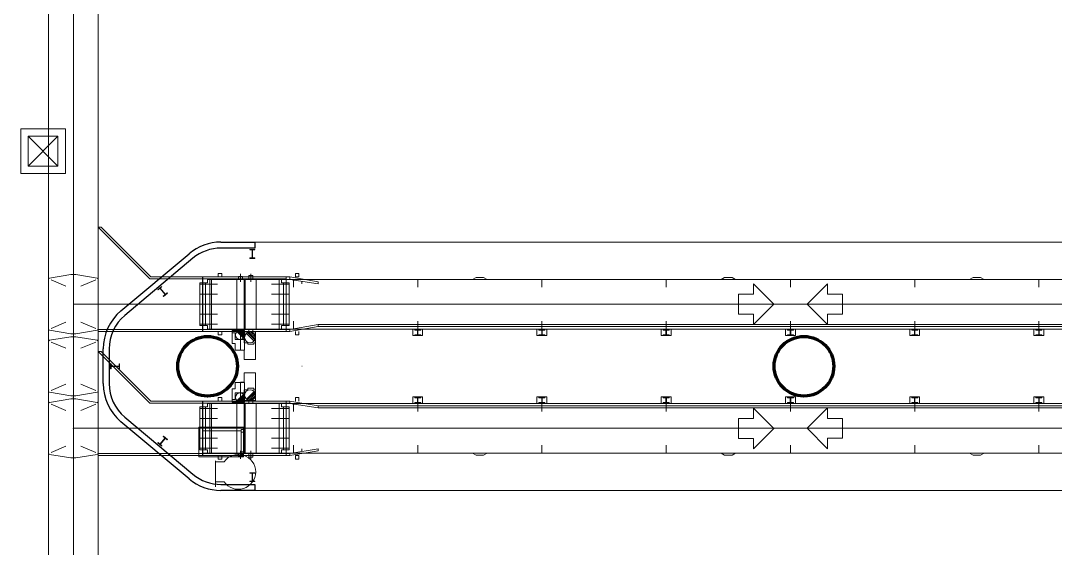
# Model space of a CAD drawing. Header units: metres. Extents: x 1807 to 3745, y 842 to 1968.
# Drawn here: x 3482.24 to 3503.06, y 1520.33 to 1530.96 of the extents above; entities that cross this region are included whole.
import ezdxf

# ---------------------------------------------------------------- set-up
doc = ezdxf.new("R2010")
doc.units = ezdxf.units.M
doc.header["$MEASUREMENT"] = 0
doc.layers.add('Level 1', color=7, linetype='Continuous', lineweight=0)

msp = doc.modelspace()

# ---------------------------------------------------------------- linework, layer by layer
at = {"layer": 'Level 1', "color": 7, "linetype": 'Continuous', "lineweight": 0}
for p, q in [((3482.8, 1576.091), (3482.8, 1451.2)), ((3483.8, 1576.091), (3483.8, 1451.2)), ((3482.24, 1528.78), (3483.14, 1528.78)), ((3482.24, 1527.88), (3482.24, 1528.78)), ((3482.39, 1528.63), (3482.99, 1528.03)), ((3482.99, 1528.63), (3482.39, 1528.03)), ((3483.14, 1528.78), (3483.14, 1527.88)), ((3483.14, 1527.88), (3482.24, 1527.88)), ((3484.84, 1525.76), (3483.8, 1526.8)), ((3483.857, 1526.8), (3483.8, 1526.8)), ((3484.857, 1525.8), (3483.857, 1526.8)), ((3486.27, 1526.5), (3511.63, 1526.5)), ((3484.257, 1525.116), (3485.627, 1526.266)), ((3482.8, 1524.751), (3482.8, 1525.749)), ((3483.25, 1525.845), (3482.821, 1525.773)), ((3482.85, 1525.738), (3483.15, 1525.611)), ((3483.35, 1525.845), (3483.25, 1525.845)), ((3483.299, 1525.874), (3483.301, 1525.876)), ((3483.301, 1525.874), (3483.299, 1525.876)), ((3483.35, 1525.845), (3483.779, 1525.773)), ((3483.75, 1525.738), (3483.45, 1525.611)), ((3483.8, 1524.751), (3483.8, 1525.749)), ((3483.8, 1524.751), (3483.8, 1525.749)), ((3485.18, 1525.76), (3484.84, 1525.76)), ((3485.18, 1525.8), (3484.857, 1525.8)), ((3485.9, 1525.8), (3485.18, 1525.8)), ((3485.9, 1525.76), (3485.18, 1525.76)), ((3485.9, 1525.8), (3487.654, 1525.8)), ((3485.9, 1524.7), (3485.9, 1525.8)), ((3485.9, 1525.76), (3487.59, 1525.76)), ((3485.997, 1525.75), (3486.047, 1525.75)), ((3485.997, 1525.68), (3485.997, 1525.75)), ((3511.853, 1525.75), (3486.047, 1525.75)), ((3486.215, 1525.8), (3486.215, 1525.87)), ((3486.215, 1525.87), (3486.285, 1525.87)), ((3486.285, 1525.8), (3486.285, 1525.87)), ((3486.589, 1525.76), (3486.739, 1525.76)), ((3486.624, 1525.81), (3486.704, 1525.81)), ((3486.624, 1525.81), (3486.624, 1525.76)), ((3486.704, 1525.81), (3486.704, 1525.76)), ((3486.768, 1525.76), (3486.968, 1525.76)), ((3486.828, 1525.83), (3486.828, 1525.76)), ((3486.828, 1525.83), (3486.908, 1525.83)), ((3486.908, 1525.83), (3486.908, 1525.76)), ((3487.489, 1525.75), (3487.439, 1525.75)), ((3487.489, 1525.68), (3487.489, 1525.75)), ((3487.654, 1525.8), (3488.228, 1525.7)), ((3487.654, 1525.8), (3487.654, 1525.75)), ((3488.228, 1525.66), (3487.654, 1525.75)), ((3487.728, 1525.75), (3487.728, 1525.59)), ((3487.768, 1525.8), (3487.768, 1525.87)), ((3487.768, 1525.87), (3487.838, 1525.87)), ((3487.768, 1525.8), (3487.838, 1525.8)), ((3487.838, 1525.8), (3487.838, 1525.87)), ((3487.898, 1525.7), (3487.898, 1525.66)), ((3488.228, 1525.7), (3488.228, 1525.66)), ((3490.228, 1525.75), (3490.228, 1525.59)), ((3491.334, 1525.75), (3491.403, 1525.79)), ((3491.553, 1525.79), (3491.403, 1525.79)), ((3491.553, 1525.79), (3491.623, 1525.75)), ((3492.728, 1525.75), (3492.728, 1525.59)), ((3495.228, 1525.75), (3495.228, 1525.59)), ((3496.334, 1525.75), (3496.403, 1525.79)), ((3496.553, 1525.79), (3496.403, 1525.79)), ((3496.553, 1525.79), (3496.623, 1525.75)), ((3497.728, 1525.75), (3497.728, 1525.59)), ((3500.228, 1525.75), (3500.228, 1525.59)), ((3501.403, 1525.79), (3501.334, 1525.75)), ((3501.403, 1525.79), (3501.553, 1525.79)), ((3501.623, 1525.75), (3501.553, 1525.79)), ((3502.728, 1525.75), (3502.728, 1525.59)), ((3485.847, 1525.68), (3485.847, 1524.82)), ((3485.847, 1525.68), (3485.997, 1525.68)), ((3485.847, 1525.65), (3486.197, 1525.65)), ((3487.639, 1525.65), (3487.289, 1525.65)), ((3487.639, 1525.68), (3487.489, 1525.68)), ((3487.639, 1524.82), (3487.639, 1525.68)), ((3496.984, 1525.662), (3497.394, 1525.252)), ((3496.984, 1525.452), (3496.984, 1525.662)), ((3485.847, 1525.45), (3486.197, 1525.45)), ((3487.639, 1525.45), (3487.289, 1525.45)), ((3496.684, 1525.052), (3496.684, 1525.452)), ((3496.684, 1525.452), (3496.984, 1525.452)), ((3483.299, 1525.251), (3483.301, 1525.249)), ((3483.299, 1525.249), (3483.301, 1525.251)), ((3483.299, 1525.249), (3483.301, 1525.251)), ((3483.301, 1525.249), (3483.299, 1525.251)), ((3485.179, 1525.251), (3485.181, 1525.249)), ((3485.179, 1525.249), (3485.181, 1525.251)), ((3485.847, 1525.25), (3486.197, 1525.25)), ((3487.639, 1525.25), (3487.289, 1525.25)), ((3496.984, 1524.842), (3497.394, 1525.252)), ((3482.85, 1524.762), (3483.15, 1524.889)), ((3483.75, 1524.762), (3483.45, 1524.889)), ((3485.847, 1525.05), (3486.197, 1525.05)), ((3487.639, 1525.05), (3487.289, 1525.05)), ((3487.728, 1524.91), (3487.728, 1524.75)), ((3490.228, 1524.91), (3490.228, 1524.75)), ((3492.728, 1524.91), (3492.728, 1524.75)), ((3495.228, 1524.91), (3495.228, 1524.75)), ((3496.684, 1525.052), (3496.984, 1525.052)), ((3496.984, 1524.842), (3496.984, 1525.052)), ((3497.728, 1524.91), (3497.728, 1524.75)), ((3500.228, 1524.91), (3500.228, 1524.75)), ((3502.728, 1524.91), (3502.728, 1524.75)), ((3483.25, 1524.655), (3482.821, 1524.727)), ((3483.35, 1524.655), (3483.25, 1524.655)), ((3483.35, 1524.655), (3483.779, 1524.727)), ((3485.18, 1524.74), (3483.8, 1524.74)), ((3485.18, 1524.7), (3483.8, 1524.7)), ((3485.9, 1524.74), (3485.18, 1524.74)), ((3485.9, 1524.7), (3485.18, 1524.7)), ((3485.847, 1524.85), (3486.197, 1524.85)), ((3485.847, 1524.82), (3485.997, 1524.82)), ((3485.9, 1524.74), (3487.654, 1524.74)), ((3485.9, 1524.7), (3487.654, 1524.7)), ((3485.997, 1524.82), (3485.997, 1524.75)), ((3485.997, 1524.75), (3486.047, 1524.75)), ((3511.853, 1524.75), (3486.047, 1524.75)), ((3486.215, 1524.7), (3486.215, 1524.63)), ((3486.285, 1524.7), (3486.285, 1524.63)), ((3486.744, 1524.72), (3486.494, 1524.72)), ((3486.494, 1524.72), (3486.494, 1524.67)), ((3486.554, 1524.67), (3486.494, 1524.67)), ((3486.554, 1524.67), (3486.554, 1524.538)), ((3486.589, 1524.74), (3486.739, 1524.74)), ((3486.721, 1524.568), (3486.592, 1524.697)), ((3486.733, 1524.585), (3486.609, 1524.709)), ((3486.624, 1524.74), (3486.624, 1524.72)), ((3486.741, 1524.607), (3486.63, 1524.717)), ((3486.744, 1524.633), (3486.657, 1524.72)), ((3486.964, 1524.69), (3486.664, 1524.69)), ((3486.664, 1524.69), (3486.664, 1524.63)), ((3486.704, 1524.74), (3486.704, 1524.72)), ((3486.744, 1524.72), (3486.744, 1524.538)), ((3486.768, 1524.74), (3486.968, 1524.74)), ((3486.936, 1524.508), (3486.782, 1524.662)), ((3486.951, 1524.529), (3486.803, 1524.677)), ((3486.828, 1524.74), (3486.828, 1524.69)), ((3486.961, 1524.554), (3486.828, 1524.687)), ((3486.964, 1524.587), (3486.861, 1524.69)), ((3486.908, 1524.74), (3486.908, 1524.69)), ((3486.964, 1524.69), (3486.964, 1524.472)), ((3487.639, 1524.85), (3487.289, 1524.85)), ((3487.489, 1524.75), (3487.439, 1524.75)), ((3487.639, 1524.82), (3487.489, 1524.82)), ((3487.489, 1524.82), (3487.489, 1524.75)), ((3487.654, 1524.74), (3488.228, 1524.84)), ((3488.228, 1524.8), (3487.654, 1524.7)), ((3487.654, 1524.74), (3487.654, 1524.7)), ((3487.768, 1524.7), (3487.768, 1524.63)), ((3487.838, 1524.7), (3487.838, 1524.63)), ((3507.818, 1524.84), (3488.228, 1524.84)), ((3488.228, 1524.84), (3488.228, 1524.8)), ((3507.228, 1524.8), (3488.228, 1524.8)), ((3490.128, 1524.616), (3490.128, 1524.75)), ((3490.128, 1524.75), (3490.328, 1524.75)), ((3490.168, 1524.74), (3490.288, 1524.74)), ((3490.168, 1524.74), (3490.168, 1524.73)), ((3490.168, 1524.73), (3490.223, 1524.73)), ((3490.188, 1524.75), (3490.188, 1524.74)), ((3490.223, 1524.73), (3490.223, 1524.636)), ((3490.233, 1524.73), (3490.288, 1524.73)), ((3490.233, 1524.73), (3490.233, 1524.636)), ((3490.268, 1524.75), (3490.268, 1524.74)), ((3490.288, 1524.74), (3490.288, 1524.73)), ((3490.328, 1524.616), (3490.328, 1524.75)), ((3492.628, 1524.616), (3492.628, 1524.75)), ((3492.628, 1524.75), (3492.828, 1524.75)), ((3492.668, 1524.74), (3492.788, 1524.74)), ((3492.668, 1524.74), (3492.668, 1524.73)), ((3492.668, 1524.73), (3492.723, 1524.73)), ((3492.688, 1524.75), (3492.688, 1524.74)), ((3492.723, 1524.73), (3492.723, 1524.636)), ((3492.733, 1524.73), (3492.788, 1524.73)), ((3492.733, 1524.73), (3492.733, 1524.636)), ((3492.768, 1524.75), (3492.768, 1524.74)), ((3492.788, 1524.74), (3492.788, 1524.73)), ((3492.828, 1524.616), (3492.828, 1524.75)), ((3495.128, 1524.616), (3495.128, 1524.75)), ((3495.128, 1524.75), (3495.328, 1524.75)), ((3495.168, 1524.74), (3495.288, 1524.74)), ((3495.168, 1524.74), (3495.168, 1524.73)), ((3495.168, 1524.73), (3495.223, 1524.73)), ((3495.188, 1524.75), (3495.188, 1524.74)), ((3495.223, 1524.73), (3495.223, 1524.636)), ((3495.233, 1524.73), (3495.288, 1524.73)), ((3495.233, 1524.73), (3495.233, 1524.636)), ((3495.268, 1524.75), (3495.268, 1524.74)), ((3495.288, 1524.74), (3495.288, 1524.73)), ((3495.328, 1524.616), (3495.328, 1524.75)), ((3497.628, 1524.616), (3497.628, 1524.75)), ((3497.628, 1524.75), (3497.828, 1524.75)), ((3497.668, 1524.74), (3497.788, 1524.74)), ((3497.668, 1524.74), (3497.668, 1524.73)), ((3497.668, 1524.73), (3497.723, 1524.73)), ((3497.688, 1524.75), (3497.688, 1524.74)), ((3497.723, 1524.73), (3497.723, 1524.636)), ((3497.733, 1524.73), (3497.788, 1524.73)), ((3497.733, 1524.73), (3497.733, 1524.636)), ((3497.768, 1524.75), (3497.768, 1524.74)), ((3497.788, 1524.74), (3497.788, 1524.73)), ((3497.828, 1524.616), (3497.828, 1524.75)), ((3500.128, 1524.616), (3500.128, 1524.75)), ((3500.128, 1524.75), (3500.328, 1524.75)), ((3500.168, 1524.74), (3500.288, 1524.74)), ((3500.168, 1524.74), (3500.168, 1524.73)), ((3500.168, 1524.73), (3500.223, 1524.73)), ((3500.188, 1524.75), (3500.188, 1524.74)), ((3500.223, 1524.73), (3500.223, 1524.636)), ((3500.233, 1524.73), (3500.288, 1524.73)), ((3500.233, 1524.73), (3500.233, 1524.636)), ((3500.268, 1524.75), (3500.268, 1524.74)), ((3500.288, 1524.74), (3500.288, 1524.73)), ((3500.328, 1524.616), (3500.328, 1524.75)), ((3502.628, 1524.616), (3502.628, 1524.75)), ((3502.628, 1524.75), (3502.828, 1524.75)), ((3502.668, 1524.74), (3502.788, 1524.74)), ((3502.668, 1524.74), (3502.668, 1524.73)), ((3502.668, 1524.73), (3502.723, 1524.73)), ((3502.688, 1524.75), (3502.688, 1524.74)), ((3502.723, 1524.73), (3502.723, 1524.636)), ((3502.733, 1524.73), (3502.788, 1524.73)), ((3502.733, 1524.73), (3502.733, 1524.636)), ((3502.768, 1524.75), (3502.768, 1524.74)), ((3502.788, 1524.74), (3502.788, 1524.73)), ((3502.828, 1524.616), (3502.828, 1524.75)), ((3482.8, 1523.501), (3482.8, 1524.499)), ((3483.25, 1524.595), (3482.821, 1524.523)), ((3482.85, 1524.488), (3483.15, 1524.361)), ((3483.35, 1524.595), (3483.25, 1524.595)), ((3483.299, 1524.624), (3483.301, 1524.626)), ((3483.301, 1524.624), (3483.299, 1524.626)), ((3483.35, 1524.595), (3483.779, 1524.523)), ((3483.75, 1524.488), (3483.45, 1524.361)), ((3483.8, 1523.501), (3483.8, 1524.499)), ((3483.8, 1523.501), (3483.8, 1524.499)), ((3486.215, 1524.63), (3486.285, 1524.63)), ((3486.744, 1524.538), (3486.554, 1524.538)), ((3486.736, 1524.63), (3486.664, 1524.63)), ((3486.736, 1524.63), (3486.736, 1524.472)), ((3486.808, 1524.472), (3486.736, 1524.472)), ((3486.808, 1524.472), (3486.808, 1524.442)), ((3486.964, 1524.472), (3486.928, 1524.472)), ((3486.928, 1524.472), (3486.928, 1524.442)), ((3487.768, 1524.63), (3487.838, 1524.63)), ((3490.128, 1524.616), (3490.328, 1524.616)), ((3490.168, 1524.636), (3490.168, 1524.626)), ((3490.168, 1524.636), (3490.223, 1524.636)), ((3490.168, 1524.626), (3490.288, 1524.626)), ((3490.233, 1524.636), (3490.288, 1524.636)), ((3490.288, 1524.636), (3490.288, 1524.626)), ((3492.628, 1524.616), (3492.828, 1524.616)), ((3492.668, 1524.636), (3492.668, 1524.626)), ((3492.668, 1524.636), (3492.723, 1524.636)), ((3492.668, 1524.626), (3492.788, 1524.626)), ((3492.733, 1524.636), (3492.788, 1524.636)), ((3492.788, 1524.636), (3492.788, 1524.626)), ((3495.128, 1524.616), (3495.328, 1524.616)), ((3495.168, 1524.636), (3495.168, 1524.626)), ((3495.168, 1524.636), (3495.223, 1524.636)), ((3495.168, 1524.626), (3495.288, 1524.626)), ((3495.233, 1524.636), (3495.288, 1524.636)), ((3495.288, 1524.636), (3495.288, 1524.626)), ((3497.628, 1524.616), (3497.828, 1524.616)), ((3497.668, 1524.636), (3497.668, 1524.626)), ((3497.668, 1524.636), (3497.723, 1524.636)), ((3497.668, 1524.626), (3497.788, 1524.626)), ((3497.733, 1524.636), (3497.788, 1524.636)), ((3497.788, 1524.636), (3497.788, 1524.626)), ((3500.128, 1524.616), (3500.328, 1524.616)), ((3500.168, 1524.636), (3500.168, 1524.626)), ((3500.168, 1524.636), (3500.223, 1524.636)), ((3500.168, 1524.626), (3500.288, 1524.626)), ((3500.233, 1524.636), (3500.288, 1524.636)), ((3500.288, 1524.636), (3500.288, 1524.626)), ((3502.628, 1524.616), (3502.828, 1524.616)), ((3502.668, 1524.636), (3502.668, 1524.626)), ((3502.668, 1524.636), (3502.723, 1524.636)), ((3502.668, 1524.626), (3502.788, 1524.626)), ((3502.733, 1524.636), (3502.788, 1524.636)), ((3502.788, 1524.636), (3502.788, 1524.626)), ((3484.84, 1523.26), (3483.8, 1524.3)), ((3483.857, 1524.3), (3483.8, 1524.3)), ((3484.857, 1523.3), (3483.857, 1524.3)), ((3483.9, 1523.65), (3483.9, 1524.35)), ((3486.928, 1524.442), (3486.808, 1524.442)), ((3483.299, 1523.999), (3483.301, 1524.001)), ((3483.301, 1523.999), (3483.299, 1524.001)), ((3487.899, 1524.001), (3487.901, 1523.999)), ((3487.899, 1523.999), (3487.901, 1524.001)), ((3482.85, 1523.512), (3483.15, 1523.639)), ((3483.75, 1523.512), (3483.45, 1523.639)), ((3483.25, 1523.405), (3482.821, 1523.477)), ((3483.35, 1523.405), (3483.779, 1523.477)), ((3486.744, 1523.462), (3486.554, 1523.462)), ((3486.554, 1523.33), (3486.554, 1523.462)), ((3486.721, 1523.432), (3486.592, 1523.303)), ((3486.733, 1523.414), (3486.609, 1523.291)), ((3486.736, 1523.37), (3486.736, 1523.528)), ((3486.808, 1523.528), (3486.736, 1523.528)), ((3486.744, 1523.28), (3486.744, 1523.462)), ((3486.936, 1523.492), (3486.782, 1523.337)), ((3486.951, 1523.471), (3486.803, 1523.323)), ((3486.928, 1523.558), (3486.808, 1523.558)), ((3486.808, 1523.528), (3486.808, 1523.558)), ((3486.961, 1523.446), (3486.828, 1523.313)), ((3486.964, 1523.413), (3486.861, 1523.31)), ((3486.928, 1523.528), (3486.928, 1523.558)), ((3486.964, 1523.528), (3486.928, 1523.528)), ((3486.964, 1523.31), (3486.964, 1523.528)), ((3482.8, 1522.251), (3482.8, 1523.249)), ((3483.25, 1523.345), (3482.821, 1523.273)), ((3482.85, 1523.238), (3483.15, 1523.111)), ((3483.35, 1523.405), (3483.25, 1523.405)), ((3483.35, 1523.345), (3483.25, 1523.345)), ((3483.299, 1523.374), (3483.301, 1523.376)), ((3483.301, 1523.374), (3483.299, 1523.376)), ((3483.35, 1523.345), (3483.779, 1523.273)), ((3483.75, 1523.238), (3483.45, 1523.111)), ((3483.8, 1522.251), (3483.8, 1523.249)), ((3483.8, 1522.251), (3483.8, 1523.249)), ((3485.18, 1523.26), (3484.84, 1523.26)), ((3485.18, 1523.3), (3484.857, 1523.3)), ((3485.9, 1523.3), (3485.18, 1523.3)), ((3485.9, 1523.26), (3485.18, 1523.26)), ((3485.9, 1523.3), (3487.654, 1523.3)), ((3485.9, 1522.2), (3485.9, 1523.3)), ((3485.9, 1523.26), (3487.654, 1523.26)), ((3485.997, 1523.25), (3486.047, 1523.25)), ((3485.997, 1523.18), (3485.997, 1523.25)), ((3486.047, 1523.25), (3487.462, 1523.25)), ((3486.215, 1523.3), (3486.215, 1523.37)), ((3486.215, 1523.37), (3486.285, 1523.37)), ((3486.285, 1523.3), (3486.285, 1523.37)), ((3486.554, 1523.33), (3486.494, 1523.33)), ((3486.494, 1523.28), (3486.494, 1523.33)), ((3486.744, 1523.28), (3486.494, 1523.28)), ((3486.589, 1523.26), (3486.739, 1523.26)), ((3486.624, 1523.26), (3486.624, 1523.28)), ((3486.741, 1523.393), (3486.63, 1523.283)), ((3486.744, 1523.366), (3486.657, 1523.28)), ((3486.736, 1523.37), (3486.664, 1523.37)), ((3486.664, 1523.31), (3486.664, 1523.37)), ((3486.964, 1523.31), (3486.664, 1523.31)), ((3486.704, 1523.26), (3486.704, 1523.28)), ((3486.768, 1523.26), (3486.968, 1523.26)), ((3486.828, 1523.26), (3486.828, 1523.31)), ((3486.908, 1523.26), (3486.908, 1523.31)), ((3487.489, 1523.25), (3487.439, 1523.25)), ((3511.853, 1523.25), (3487.489, 1523.25)), ((3487.489, 1523.18), (3487.489, 1523.25)), ((3487.654, 1523.3), (3488.228, 1523.2)), ((3487.654, 1523.3), (3487.654, 1523.25)), ((3488.228, 1523.16), (3487.654, 1523.25)), ((3487.728, 1523.09), (3487.728, 1523.25)), ((3487.768, 1523.3), (3487.768, 1523.37)), ((3487.768, 1523.37), (3487.838, 1523.37)), ((3487.838, 1523.3), (3487.838, 1523.37)), ((3507.228, 1523.2), (3488.228, 1523.2)), ((3488.228, 1523.2), (3488.228, 1523.16)), ((3490.128, 1523.384), (3490.128, 1523.25)), ((3490.128, 1523.384), (3490.328, 1523.384)), ((3490.128, 1523.25), (3490.328, 1523.25)), ((3490.168, 1523.374), (3490.288, 1523.374)), ((3490.168, 1523.364), (3490.168, 1523.374)), ((3490.168, 1523.364), (3490.223, 1523.364)), ((3490.168, 1523.27), (3490.223, 1523.27)), ((3490.168, 1523.26), (3490.168, 1523.27)), ((3490.168, 1523.26), (3490.288, 1523.26)), ((3490.188, 1523.25), (3490.188, 1523.26)), ((3490.223, 1523.27), (3490.223, 1523.364)), ((3490.228, 1523.09), (3490.228, 1523.25)), ((3490.233, 1523.364), (3490.288, 1523.364)), ((3490.233, 1523.27), (3490.233, 1523.364)), ((3490.233, 1523.27), (3490.288, 1523.27)), ((3490.268, 1523.25), (3490.268, 1523.26)), ((3490.288, 1523.364), (3490.288, 1523.374)), ((3490.288, 1523.26), (3490.288, 1523.27)), ((3490.328, 1523.384), (3490.328, 1523.25)), ((3492.628, 1523.384), (3492.628, 1523.25)), ((3492.628, 1523.384), (3492.828, 1523.384)), ((3492.628, 1523.25), (3492.828, 1523.25)), ((3492.668, 1523.374), (3492.788, 1523.374)), ((3492.668, 1523.364), (3492.668, 1523.374)), ((3492.668, 1523.364), (3492.723, 1523.364)), ((3492.668, 1523.27), (3492.723, 1523.27)), ((3492.668, 1523.26), (3492.668, 1523.27)), ((3492.668, 1523.26), (3492.788, 1523.26)), ((3492.688, 1523.25), (3492.688, 1523.26)), ((3492.723, 1523.27), (3492.723, 1523.364)), ((3492.728, 1523.09), (3492.728, 1523.25)), ((3492.733, 1523.364), (3492.788, 1523.364)), ((3492.733, 1523.27), (3492.733, 1523.364)), ((3492.733, 1523.27), (3492.788, 1523.27)), ((3492.768, 1523.25), (3492.768, 1523.26)), ((3492.788, 1523.364), (3492.788, 1523.374)), ((3492.788, 1523.26), (3492.788, 1523.27)), ((3492.828, 1523.384), (3492.828, 1523.25)), ((3495.128, 1523.384), (3495.128, 1523.25)), ((3495.128, 1523.384), (3495.328, 1523.384)), ((3495.128, 1523.25), (3495.328, 1523.25)), ((3495.168, 1523.374), (3495.288, 1523.374)), ((3495.168, 1523.364), (3495.168, 1523.374)), ((3495.168, 1523.364), (3495.223, 1523.364)), ((3495.168, 1523.27), (3495.223, 1523.27)), ((3495.168, 1523.26), (3495.168, 1523.27)), ((3495.168, 1523.26), (3495.288, 1523.26)), ((3495.188, 1523.25), (3495.188, 1523.26)), ((3495.223, 1523.27), (3495.223, 1523.364)), ((3495.228, 1523.09), (3495.228, 1523.25)), ((3495.233, 1523.364), (3495.288, 1523.364)), ((3495.233, 1523.27), (3495.233, 1523.364)), ((3495.233, 1523.27), (3495.288, 1523.27)), ((3495.268, 1523.25), (3495.268, 1523.26)), ((3495.288, 1523.364), (3495.288, 1523.374)), ((3495.288, 1523.26), (3495.288, 1523.27)), ((3495.328, 1523.384), (3495.328, 1523.25)), ((3497.628, 1523.384), (3497.628, 1523.25)), ((3497.628, 1523.384), (3497.828, 1523.384)), ((3497.628, 1523.25), (3497.828, 1523.25)), ((3497.668, 1523.374), (3497.788, 1523.374)), ((3497.668, 1523.364), (3497.668, 1523.374)), ((3497.668, 1523.364), (3497.723, 1523.364)), ((3497.668, 1523.27), (3497.723, 1523.27)), ((3497.668, 1523.26), (3497.668, 1523.27)), ((3497.668, 1523.26), (3497.788, 1523.26)), ((3497.688, 1523.25), (3497.688, 1523.26)), ((3497.723, 1523.27), (3497.723, 1523.364)), ((3497.728, 1523.09), (3497.728, 1523.25)), ((3497.733, 1523.364), (3497.788, 1523.364)), ((3497.733, 1523.27), (3497.733, 1523.364)), ((3497.733, 1523.27), (3497.788, 1523.27)), ((3497.768, 1523.25), (3497.768, 1523.26)), ((3497.788, 1523.364), (3497.788, 1523.374)), ((3497.788, 1523.26), (3497.788, 1523.27)), ((3497.828, 1523.384), (3497.828, 1523.25)), ((3500.128, 1523.384), (3500.128, 1523.25)), ((3500.128, 1523.384), (3500.328, 1523.384)), ((3500.128, 1523.25), (3500.328, 1523.25)), ((3500.168, 1523.374), (3500.288, 1523.374)), ((3500.168, 1523.364), (3500.168, 1523.374)), ((3500.168, 1523.364), (3500.223, 1523.364)), ((3500.168, 1523.27), (3500.223, 1523.27)), ((3500.168, 1523.26), (3500.168, 1523.27)), ((3500.168, 1523.26), (3500.288, 1523.26)), ((3500.188, 1523.25), (3500.188, 1523.26)), ((3500.223, 1523.27), (3500.223, 1523.364)), ((3500.228, 1523.09), (3500.228, 1523.25)), ((3500.233, 1523.364), (3500.288, 1523.364)), ((3500.233, 1523.27), (3500.233, 1523.364)), ((3500.233, 1523.27), (3500.288, 1523.27)), ((3500.268, 1523.25), (3500.268, 1523.26)), ((3500.288, 1523.364), (3500.288, 1523.374)), ((3500.288, 1523.26), (3500.288, 1523.27)), ((3500.328, 1523.384), (3500.328, 1523.25)), ((3502.628, 1523.384), (3502.628, 1523.25)), ((3502.628, 1523.384), (3502.828, 1523.384)), ((3502.628, 1523.25), (3502.828, 1523.25)), ((3502.668, 1523.374), (3502.788, 1523.374)), ((3502.668, 1523.364), (3502.668, 1523.374)), ((3502.668, 1523.364), (3502.723, 1523.364)), ((3502.668, 1523.27), (3502.723, 1523.27)), ((3502.668, 1523.26), (3502.668, 1523.27)), ((3502.668, 1523.26), (3502.788, 1523.26)), ((3502.688, 1523.25), (3502.688, 1523.26)), ((3502.723, 1523.27), (3502.723, 1523.364)), ((3502.728, 1523.09), (3502.728, 1523.25)), ((3502.733, 1523.364), (3502.788, 1523.364)), ((3502.733, 1523.27), (3502.733, 1523.364)), ((3502.733, 1523.27), (3502.788, 1523.27)), ((3502.768, 1523.25), (3502.768, 1523.26)), ((3502.788, 1523.364), (3502.788, 1523.374)), ((3502.788, 1523.26), (3502.788, 1523.27)), ((3502.828, 1523.384), (3502.828, 1523.25)), ((3485.847, 1522.32), (3485.847, 1523.18)), ((3485.847, 1523.18), (3485.997, 1523.18)), ((3485.847, 1523.15), (3486.197, 1523.15)), ((3487.639, 1523.15), (3487.289, 1523.15)), ((3487.639, 1523.18), (3487.489, 1523.18)), ((3487.639, 1523.18), (3487.639, 1522.32)), ((3507.818, 1523.16), (3488.228, 1523.16)), ((3496.984, 1523.158), (3497.394, 1522.748)), ((3496.984, 1523.158), (3496.984, 1522.948)), ((3485.627, 1521.734), (3484.257, 1522.884)), ((3485.847, 1522.95), (3486.197, 1522.95)), ((3487.639, 1522.95), (3487.289, 1522.95)), ((3496.684, 1522.948), (3496.684, 1522.548)), ((3496.684, 1522.948), (3496.984, 1522.948)), ((3483.299, 1522.751), (3483.301, 1522.749)), ((3483.299, 1522.749), (3483.301, 1522.751)), ((3483.299, 1522.749), (3483.301, 1522.751)), ((3483.301, 1522.749), (3483.299, 1522.751)), ((3485.179, 1522.751), (3485.181, 1522.749)), ((3485.179, 1522.749), (3485.181, 1522.751)), ((3485.847, 1522.75), (3486.197, 1522.75)), ((3485.9, 1522.25), (3485.9, 1522.7)), ((3485.9, 1522.7), (3486.675, 1522.7)), ((3486.725, 1522.725), (3486.675, 1522.725)), ((3486.675, 1522.725), (3486.675, 1522.675)), ((3486.675, 1522.275), (3486.675, 1522.675)), ((3486.675, 1522.675), (3486.725, 1522.675)), ((3486.725, 1522.675), (3486.725, 1522.725)), ((3487.639, 1522.75), (3487.289, 1522.75)), ((3496.984, 1522.338), (3497.394, 1522.748)), ((3482.85, 1522.262), (3483.15, 1522.389)), ((3483.75, 1522.262), (3483.45, 1522.389)), ((3485.847, 1522.55), (3486.197, 1522.55)), ((3487.639, 1522.55), (3487.289, 1522.55)), ((3487.728, 1522.25), (3487.728, 1522.41)), ((3490.228, 1522.25), (3490.228, 1522.41)), ((3492.728, 1522.25), (3492.728, 1522.41)), ((3495.228, 1522.25), (3495.228, 1522.41)), ((3496.684, 1522.548), (3496.984, 1522.548)), ((3496.984, 1522.548), (3496.984, 1522.338)), ((3497.728, 1522.25), (3497.728, 1522.41)), ((3500.228, 1522.25), (3500.228, 1522.41)), ((3502.728, 1522.25), (3502.728, 1522.41)), ((3483.25, 1522.155), (3482.821, 1522.226)), ((3483.35, 1522.155), (3483.779, 1522.226)), ((3485.18, 1522.24), (3483.8, 1522.24)), ((3485.18, 1522.2), (3483.8, 1522.2)), ((3485.9, 1522.24), (3485.18, 1522.24)), ((3485.9, 1522.2), (3485.18, 1522.2)), ((3485.847, 1522.35), (3486.197, 1522.35)), ((3485.847, 1522.32), (3485.997, 1522.32)), ((3485.9, 1522.25), (3486.675, 1522.25)), ((3485.9, 1522.24), (3487.654, 1522.24)), ((3485.9, 1522.2), (3487.654, 1522.2)), ((3485.997, 1522.32), (3485.997, 1522.25)), ((3485.997, 1522.25), (3486.047, 1522.25)), ((3511.853, 1522.25), (3486.047, 1522.25)), ((3486.07, 1522.25), (3487.462, 1522.25)), ((3486.215, 1522.2), (3486.215, 1522.13)), ((3486.285, 1522.2), (3486.285, 1522.13)), ((3486.589, 1522.24), (3486.739, 1522.24)), ((3486.624, 1522.19), (3486.624, 1522.24)), ((3486.624, 1522.19), (3486.704, 1522.19)), ((3486.675, 1522.225), (3486.675, 1522.275)), ((3486.675, 1522.275), (3486.725, 1522.275)), ((3486.725, 1522.225), (3486.675, 1522.225)), ((3486.704, 1522.19), (3486.704, 1522.24)), ((3486.725, 1522.275), (3486.725, 1522.225)), ((3486.768, 1522.24), (3486.968, 1522.24)), ((3486.828, 1522.17), (3486.828, 1522.24)), ((3486.828, 1522.17), (3486.908, 1522.17)), ((3486.908, 1522.17), (3486.908, 1522.24)), ((3487.639, 1522.35), (3487.289, 1522.35)), ((3487.489, 1522.25), (3487.439, 1522.25)), ((3487.639, 1522.32), (3487.489, 1522.32)), ((3487.489, 1522.32), (3487.489, 1522.25)), ((3487.654, 1522.24), (3488.228, 1522.34)), ((3488.228, 1522.3), (3487.654, 1522.2)), ((3487.654, 1522.24), (3487.654, 1522.2)), ((3487.768, 1522.2), (3487.838, 1522.2)), ((3487.768, 1522.2), (3487.768, 1522.13)), ((3487.838, 1522.2), (3487.838, 1522.13)), ((3487.898, 1522.3), (3487.898, 1522.34)), ((3488.228, 1522.34), (3488.228, 1522.3)), ((3491.334, 1522.25), (3491.403, 1522.21)), ((3491.553, 1522.21), (3491.403, 1522.21)), ((3491.553, 1522.21), (3491.623, 1522.25)), ((3496.334, 1522.25), (3496.403, 1522.21)), ((3496.553, 1522.21), (3496.403, 1522.21)), ((3496.553, 1522.21), (3496.623, 1522.25)), ((3501.403, 1522.21), (3501.334, 1522.25)), ((3501.403, 1522.21), (3501.553, 1522.21)), ((3501.623, 1522.25), (3501.553, 1522.21)), ((3483.35, 1522.155), (3483.25, 1522.155)), ((3486.215, 1522.13), (3486.285, 1522.13)), ((3487.768, 1522.13), (3487.838, 1522.13)), ((3511.63, 1521.5), (3486.27, 1521.5))]:
    msp.add_line(p, q, dxfattribs=at)
at = {"layer": 'Level 1', "color": 7, "linetype": 'Continuous', "lineweight": 0, "ltscale": 4}
for p, q in [((3483.3, 1576.091), (3483.3, 1451.2)), ((3485.902, 1525.8), (3485.902, 1524.715)), ((3486.047, 1525.75), (3486.047, 1524.75)), ((3486.078, 1525.75), (3486.078, 1524.75)), ((3486.589, 1525.75), (3486.589, 1524.75)), ((3486.664, 1525.7), (3486.664, 1525.864)), ((3486.739, 1525.75), (3486.739, 1524.75)), ((3486.755, 1525.75), (3486.755, 1524.75)), ((3486.868, 1525.7), (3486.868, 1525.864)), ((3486.981, 1525.75), (3486.981, 1524.75)), ((3487.439, 1524.75), (3487.439, 1525.75)), ((3487.584, 1524.7), (3487.584, 1525.785)), ((3485.957, 1525.68), (3485.957, 1524.82)), ((3487.529, 1524.82), (3487.529, 1525.68)), ((3498.473, 1525.66), (3498.063, 1525.25)), ((3498.473, 1525.45), (3498.473, 1525.66)), ((3498.773, 1525.45), (3498.473, 1525.45)), ((3498.773, 1525.05), (3498.773, 1525.45)), ((3483.3, 1525.25), (3485.18, 1525.25)), ((3485.18, 1525.25), (3512.72, 1525.25)), ((3498.473, 1524.84), (3498.063, 1525.25)), ((3498.473, 1524.84), (3498.473, 1525.05)), ((3498.773, 1525.05), (3498.473, 1525.05)), ((3486.494, 1524.67), (3486.494, 1524.458)), ((3486.554, 1524.458), (3486.494, 1524.458)), ((3486.554, 1524.458), (3486.554, 1524.326)), ((3486.664, 1524.63), (3486.664, 1524.322)), ((3486.744, 1524.326), (3486.744, 1524.538)), ((3486.964, 1524.134), (3486.964, 1524.472)), ((3486.554, 1524.326), (3486.744, 1524.326)), ((3486.736, 1524.322), (3486.664, 1524.322)), ((3486.736, 1524.322), (3486.736, 1524.134)), ((3486.736, 1524.134), (3486.964, 1524.134)), ((3486.736, 1523.866), (3486.964, 1523.866)), ((3486.736, 1523.678), (3486.736, 1523.866)), ((3486.964, 1523.866), (3486.964, 1523.528)), ((3486.554, 1523.674), (3486.744, 1523.674)), ((3486.554, 1523.542), (3486.554, 1523.674)), ((3486.664, 1523.37), (3486.664, 1523.678)), ((3486.736, 1523.678), (3486.664, 1523.678)), ((3486.744, 1523.674), (3486.744, 1523.462)), ((3486.494, 1523.33), (3486.494, 1523.542)), ((3486.554, 1523.542), (3486.494, 1523.542)), ((3485.902, 1522.2), (3485.902, 1523.285)), ((3486.047, 1522.25), (3486.047, 1523.25)), ((3486.078, 1522.25), (3486.078, 1523.25)), ((3486.589, 1522.25), (3486.589, 1523.25)), ((3486.739, 1522.25), (3486.739, 1523.25)), ((3486.755, 1522.25), (3486.755, 1523.25)), ((3486.981, 1522.25), (3486.981, 1523.25)), ((3487.439, 1523.25), (3487.439, 1522.25)), ((3487.584, 1523.3), (3487.584, 1522.215)), ((3485.957, 1522.32), (3485.957, 1523.18)), ((3487.529, 1523.18), (3487.529, 1522.32)), ((3498.473, 1523.16), (3498.063, 1522.75)), ((3498.473, 1523.16), (3498.473, 1522.95)), ((3498.773, 1522.95), (3498.473, 1522.95)), ((3498.773, 1522.95), (3498.773, 1522.55)), ((3483.3, 1522.75), (3485.18, 1522.75)), ((3485.18, 1522.75), (3512.72, 1522.75)), ((3498.473, 1522.34), (3498.063, 1522.75)), ((3498.473, 1522.55), (3498.473, 1522.34)), ((3498.773, 1522.55), (3498.473, 1522.55)), ((3486.664, 1522.3), (3486.664, 1522.136)), ((3486.868, 1522.3), (3486.868, 1522.136))]:
    msp.add_line(p, q, dxfattribs=at)
at = {"layer": 'Level 1', "color": 7, "linetype": 'Continuous', "lineweight": 13}
for p, q in [((3482.39, 1528.63), (3482.99, 1528.63)), ((3482.39, 1528.03), (3482.39, 1528.63)), ((3482.99, 1528.63), (3482.99, 1528.03)), ((3482.99, 1528.03), (3482.39, 1528.03)), ((3486.95, 1526.35), (3486.849, 1526.35)), ((3486.849, 1526.35), (3486.849, 1526.342)), ((3486.849, 1526.342), (3486.89, 1526.342)), ((3486.897, 1526.334), (3486.897, 1526.188)), ((3486.902, 1526.188), (3486.902, 1526.334)), ((3486.909, 1526.342), (3486.95, 1526.342)), ((3486.95, 1526.342), (3486.95, 1526.35)), ((3486.89, 1526.18), (3486.849, 1526.18)), ((3486.849, 1526.18), (3486.849, 1526.172)), ((3486.849, 1526.172), (3486.95, 1526.172)), ((3486.95, 1526.18), (3486.909, 1526.18)), ((3486.95, 1526.172), (3486.95, 1526.18)), ((3485.077, 1525.609), (3485, 1525.543)), ((3485, 1525.543), (3485.005, 1525.537)), ((3485.005, 1525.537), (3485.036, 1525.564)), ((3485.047, 1525.563), (3485.141, 1525.45)), ((3485.145, 1525.453), (3485.05, 1525.566)), ((3485.051, 1525.576), (3485.083, 1525.603)), ((3485.083, 1525.603), (3485.077, 1525.609)), ((3485.14, 1525.439), (3485.109, 1525.413)), ((3485.109, 1525.413), (3485.114, 1525.407)), ((3485.114, 1525.407), (3485.192, 1525.472)), ((3485.187, 1525.479), (3485.155, 1525.452)), ((3485.192, 1525.472), (3485.187, 1525.479)), ((3484.05, 1524.051), (3484.05, 1523.949)), ((3484.058, 1524.051), (3484.05, 1524.051)), ((3484.058, 1524.01), (3484.058, 1524.051)), ((3484.228, 1524.051), (3484.22, 1524.051)), ((3484.22, 1524.051), (3484.22, 1524.01)), ((3484.228, 1523.949), (3484.228, 1524.051)), ((3484.05, 1523.949), (3484.058, 1523.949)), ((3484.058, 1523.949), (3484.058, 1523.99)), ((3484.212, 1524.002), (3484.066, 1524.002)), ((3484.066, 1523.998), (3484.212, 1523.998)), ((3484.22, 1523.99), (3484.22, 1523.949)), ((3484.22, 1523.949), (3484.228, 1523.949)), ((3485.109, 1522.587), (3485.114, 1522.593)), ((3485.14, 1522.561), (3485.109, 1522.587)), ((3485.114, 1522.593), (3485.192, 1522.528)), ((3486.725, 1522.775), (3485.825, 1522.775)), ((3485.825, 1522.775), (3485.825, 1522.175)), ((3486.725, 1522.175), (3486.725, 1522.775)), ((3485, 1522.457), (3485.005, 1522.463)), ((3485.077, 1522.391), (3485, 1522.457)), ((3485.005, 1522.463), (3485.036, 1522.436)), ((3485.047, 1522.437), (3485.141, 1522.55)), ((3485.145, 1522.547), (3485.05, 1522.434)), ((3485.051, 1522.424), (3485.083, 1522.397)), ((3485.083, 1522.397), (3485.077, 1522.391)), ((3485.187, 1522.521), (3485.155, 1522.548)), ((3485.192, 1522.528), (3485.187, 1522.521)), ((3485.825, 1522.175), (3486.725, 1522.175)), ((3486.158, 1521.573), (3486.158, 1522.096)), ((3486.158, 1522.073), (3486.331, 1522.073)), ((3486.95, 1521.856), (3486.849, 1521.856)), ((3486.849, 1521.856), (3486.849, 1521.848)), ((3486.849, 1521.848), (3486.889, 1521.848)), ((3486.897, 1521.84), (3486.897, 1521.693)), ((3486.902, 1521.693), (3486.902, 1521.84)), ((3486.909, 1521.848), (3486.95, 1521.848)), ((3486.95, 1521.848), (3486.95, 1521.856)), ((3486.331, 1521.673), (3486.158, 1521.673)), ((3486.158, 1521.673), (3486.158, 1521.573)), ((3486.889, 1521.686), (3486.849, 1521.686)), ((3486.849, 1521.686), (3486.849, 1521.678)), ((3486.849, 1521.678), (3486.95, 1521.678)), ((3486.95, 1521.686), (3486.909, 1521.686)), ((3486.95, 1521.678), (3486.95, 1521.686))]:
    msp.add_line(p, q, dxfattribs=at)
at = {"layer": 'Level 1', "color": 7, "linetype": 'Continuous', "lineweight": 30}
for p, q in [((3486.27, 1526.5), (3486.95, 1526.5)), ((3486.95, 1526.38), (3486.27, 1526.38)), ((3486.95, 1526.5), (3486.95, 1526.38)), ((3484.257, 1525.116), (3485.627, 1526.266)), ((3485.704, 1526.174), (3484.334, 1525.024)), ((3483.9, 1523.65), (3483.9, 1524.35)), ((3484.02, 1524.35), (3484.02, 1523.65)), ((3485.627, 1521.734), (3484.257, 1522.884)), ((3484.334, 1522.976), (3485.704, 1521.826)), ((3486.27, 1521.62), (3486.95, 1521.62)), ((3486.95, 1521.62), (3486.95, 1521.5)), ((3486.95, 1521.5), (3486.27, 1521.5))]:
    msp.add_line(p, q, dxfattribs=at)
at = {"layer": 'Level 1', "color": 7, "linetype": 'Continuous', "lineweight": 0}
for centre, radius in [((3486.653, 1524.629), 0.091), ((3486.855, 1524.581), 0.109), ((3486.653, 1523.371), 0.091), ((3486.855, 1523.419), 0.109)]:
    msp.add_circle(centre, radius, dxfattribs=at)
at = {"layer": 'Level 1', "color": 7, "linetype": 'Continuous', "lineweight": 70}
for centre in [(3486, 1524), (3498, 1524)]:
    msp.add_circle(centre, 0.6, dxfattribs=at)
at = {"layer": 'Level 1', "color": 7, "linetype": 'Continuous', "lineweight": 0}
for centre, radius, start, end in [((3486.27, 1525.5), 1, 90, 130.0105), ((3482.825, 1525.749), 0.025, 99.4622, 180), ((3483.775, 1525.749), 0.025, 0, 80.5378), ((3484.9, 1524.35), 1, 130.0101, 180), ((3482.825, 1524.751), 0.025, 180, 260.5376), ((3483.775, 1524.751), 0.025, 279.4624, 0), ((3482.825, 1524.499), 0.025, 99.4622, 180), ((3483.775, 1524.499), 0.025, 0, 80.5378), ((3484.9, 1523.65), 1, 180, 229.9895), ((3482.825, 1523.501), 0.025, 180, 260.5376), ((3483.775, 1523.501), 0.025, 279.4624, 0), ((3482.825, 1523.249), 0.025, 99.4622, 180), ((3483.775, 1523.249), 0.025, 0, 80.5378), ((3482.825, 1522.251), 0.025, 180, 260.5376), ((3483.775, 1522.251), 0.025, 279.4624, 0), ((3486.27, 1522.5), 1, 229.9899, 270)]:
    msp.add_arc(centre, radius, start, end, dxfattribs=at)
at = {"layer": 'Level 1', "color": 7, "linetype": 'Continuous', "lineweight": 30}
for centre, radius, start, end in [((3486.27, 1525.5), 1, 90.0009, 130.0096), ((3486.27, 1525.5), 0.88, 90.0009, 130.0096), ((3484.9, 1524.35), 1, 130.0099, 180.0011), ((3484.9, 1524.35), 0.88, 130.0099, 180.0011), ((3484.9, 1523.65), 1, 180.0008, 229.9895), ((3484.9, 1523.65), 0.88, 180.0008, 229.9895), ((3486.27, 1522.5), 0.88, 229.9904, 269.9997), ((3486.27, 1522.5), 1, 229.9904, 269.9997)]:
    msp.add_arc(centre, radius, start, end, dxfattribs=at)
at = {"layer": 'Level 1', "color": 7, "linetype": 'Continuous', "lineweight": 13}
for centre, radius, start, end in [((3486.89, 1526.334), 0.0076, 0, 90), ((3486.909, 1526.334), 0.0076, 90, 180), ((3486.89, 1526.188), 0.0076, 270, 0), ((3486.909, 1526.188), 0.0076, 180, 270), ((3485.041, 1525.558), 0.0076, 40, 130), ((3485.056, 1525.571), 0.0076, 130, 220), ((3485.135, 1525.445), 0.0076, 310, 40), ((3485.15, 1525.458), 0.0076, 220, 310), ((3484.066, 1524.01), 0.0076, 180, 270), ((3484.066, 1523.99), 0.0076, 90, 180), ((3484.212, 1524.01), 0.0076, 270, 0), ((3484.212, 1523.99), 0.0076, 0, 90), ((3485.041, 1522.442), 0.0076, 230, 320), ((3485.056, 1522.429), 0.0076, 140, 230), ((3485.135, 1522.555), 0.0076, 320, 50), ((3485.15, 1522.542), 0.0076, 50, 140), ((3486.618, 1521.873), 0.35, 214.8503, 145.1497), ((3486.889, 1521.84), 0.0076, 0, 90), ((3486.909, 1521.84), 0.0076, 90, 180), ((3486.889, 1521.693), 0.0076, 270, 0), ((3486.909, 1521.693), 0.0076, 180, 270)]:
    msp.add_arc(centre, radius, start, end, dxfattribs=at)

doc.saveas('drawing.dxf')
